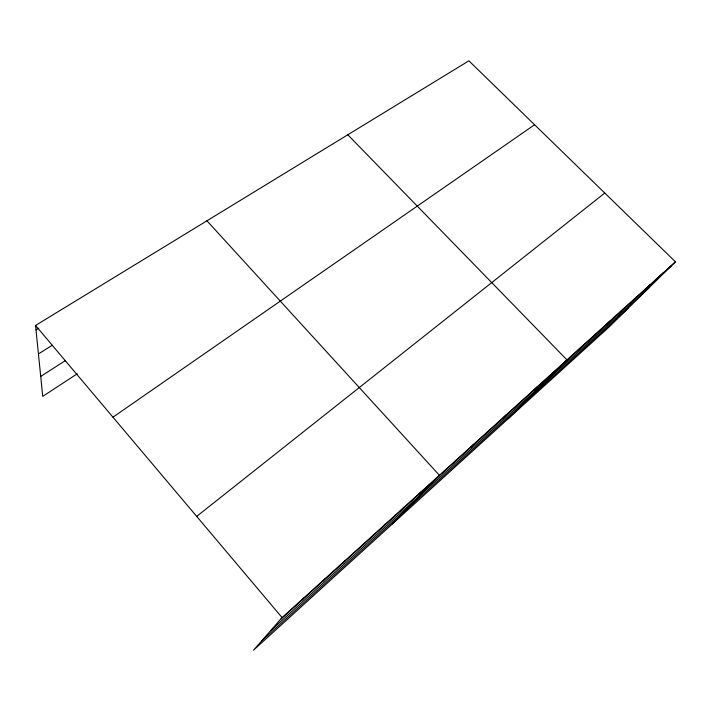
<?xml version="1.0" encoding="UTF-8"?>
<svg xmlns="http://www.w3.org/2000/svg" width="711" height="711" viewBox="0 0 711 711"><rect width="100%" height="100%" fill="white"/><g stroke="black" fill="none" stroke-linecap="round" stroke-linejoin="round"><path stroke-width="1.07" d="M675.45 261.808L282.098 617.601L253.507 650.174L609.051 327.024L675.45 261.808L468.896 60.826L35.55 325.46L42.731 396.365L77.197 373.835M301.757 600.235L303.739 598.022M322.625 581.358L324.776 579.003M342.915 562.996L345.217 560.508M362.654 545.141L365.099 542.529M381.86 527.766L384.438 525.038M400.551 510.845L403.253 508.01M418.752 494.376L421.579 491.434M392.383 523.945L439.425 475.295L206.937 220.801M453.769 462.701L456.809 459.573M470.611 447.459L473.748 444.251M487.035 432.599L490.27 429.311M503.059 418.104L506.374 414.735M518.683 403.964L522.087 400.524M533.943 390.161L537.418 386.66M548.83 376.688L552.385 373.124M508.223 418.663L566.996 359.908L347.795 134.779M578.007 350.292L581.696 346.613M592.29 337.361L596.049 333.628M606.243 324.74L610.056 320.963M619.876 312.405L623.743 308.583M633.199 300.353L637.118 296.487M646.219 288.577L650.183 284.667M658.946 277.059L662.954 273.113M270.544 630.764L649.241 287.555M261.479 641.082L628.106 308.316M280.294 619.663L671.397 265.79M196.689 516.399L604.768 193.036M112.96 417.188L534.583 124.745M40.714 376.439L65.519 360.521M38.43 353.936L52.25 345.262M36.003 329.904L38.785 328.198M35.55 325.46L282.098 617.601"/></g></svg>
